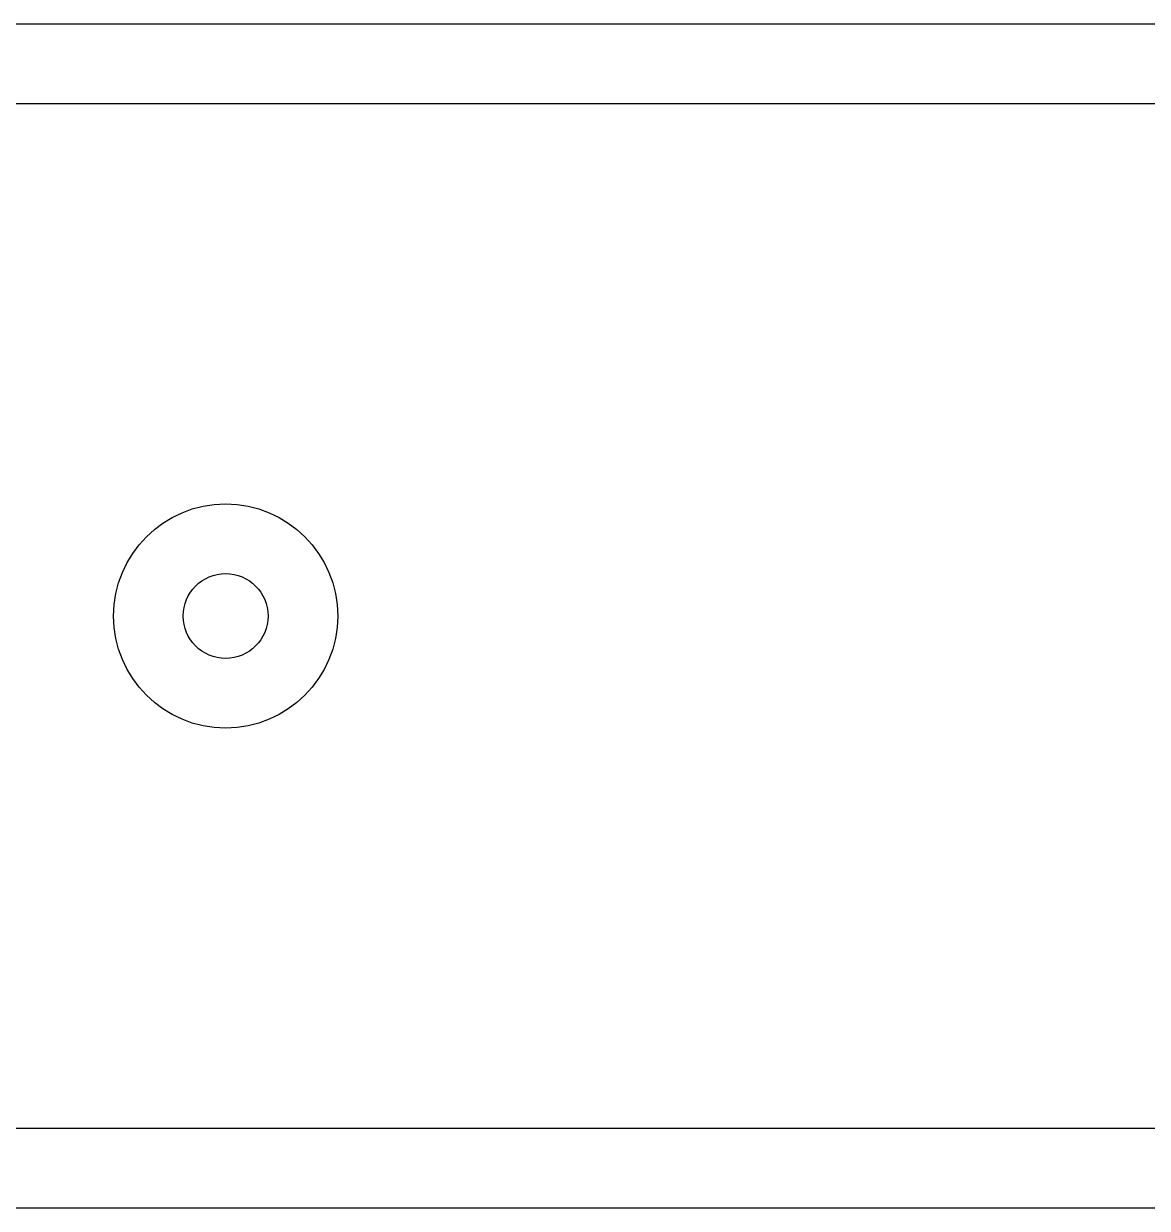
# Model space of a CAD drawing. Header units: millimetres. Extents: x -146 to 23, y -19 to 19.
# Drawn here: x -57.31 to -22.22, y -18.5 to 18.5 of the extents above; entities that cross this region are included whole.
import ezdxf

# ---------------------------------------------------------------- set-up
doc = ezdxf.new("R2010")
doc.units = ezdxf.units.MM

msp = doc.modelspace()

# ---------------------------------------------------------------- linework, layer by layer
at = {"color": 7, "linetype": 'Continuous', "lineweight": 25, "flags": 128}
for points in [[(-132, 18.5), (-52.5, 18.5), (0, 18.5)], [(-21.29, 16), (-52.5, 16), (-83.71, 16)], [(-83.71, -16), (-52.5, -16), (-21.29, -16)], [(0, -18.5), (-52.5, -18.5), (-132, -18.5)]]:
    msp.add_lwpolyline(points, dxfattribs=at)
at = {"color": 7, "linetype": 'Continuous', "lineweight": 25}
for radius in [3.5, 1.325]:
    msp.add_circle((-51, 0), radius, dxfattribs=at)

doc.saveas('drawing.dxf')
